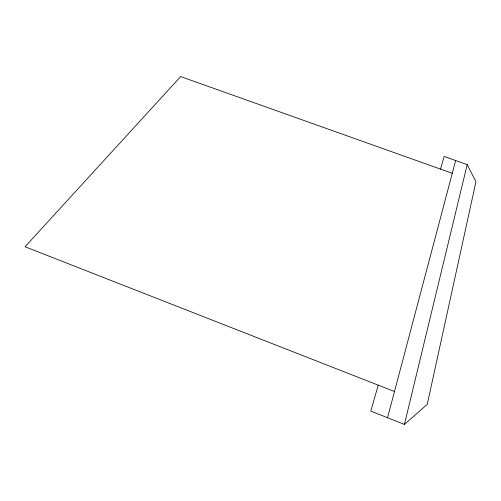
<?xml version="1.0" encoding="UTF-8"?>
<svg xmlns="http://www.w3.org/2000/svg" width="501" height="501" viewBox="0 0 501 501"><rect width="100%" height="100%" fill="white"/><g stroke="black" fill="none" stroke-linecap="round" stroke-linejoin="round"><path stroke-width="0.75" d="M378.23 385.156L370.759 411.083L404.42 424.422L467.201 164.635L444.149 156.469L440.504 169.1M387.549 417.734L455.653 160.545M404.42 424.422L427.24 404.363L475.95 181.725L467.201 164.635M452.278 173.296L180.654 76.578L25.05 246.761L394.487 391.525"/></g></svg>
